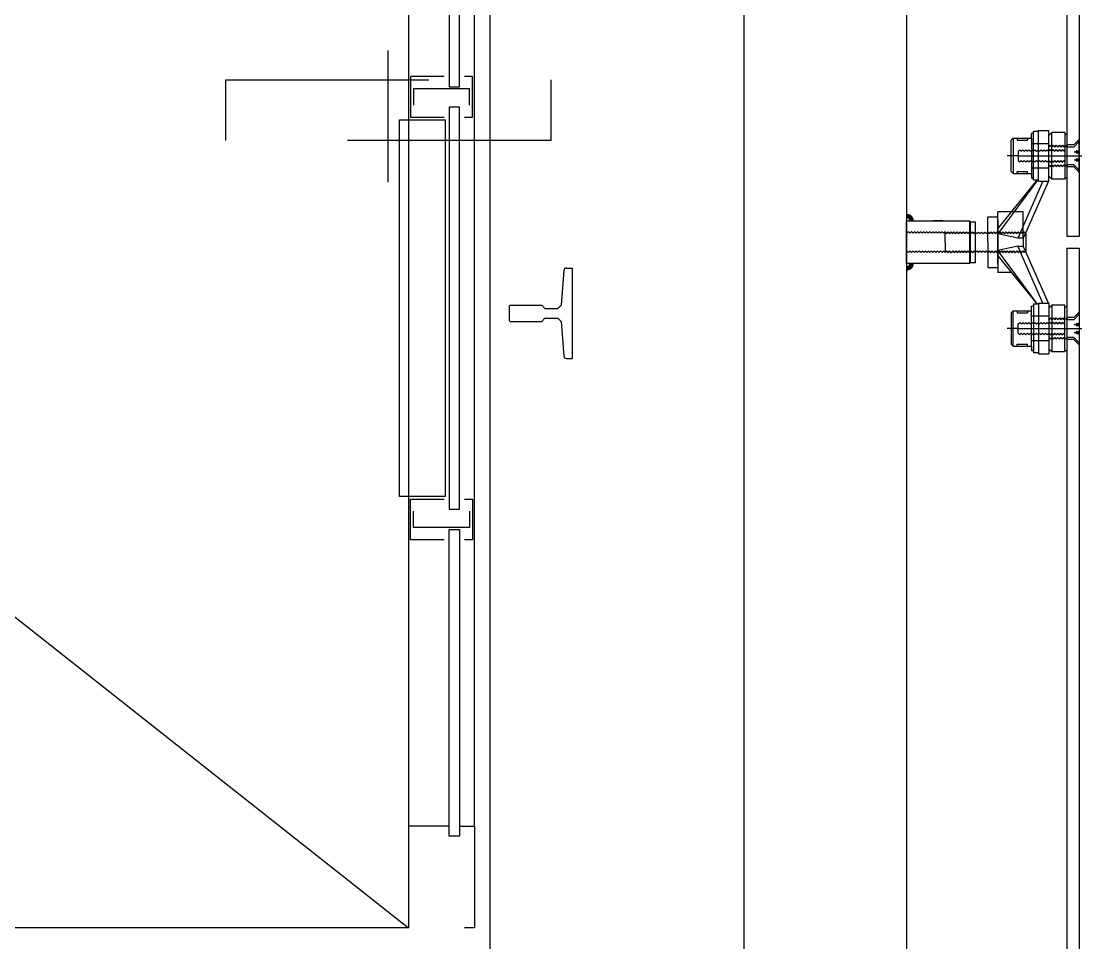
# Model space of a CAD drawing. Header units: millimetres. Extents: x -7718 to 421089, y 87466 to 341395.
# Drawn here: x 310211 to 311255, y 213864 to 214771 of the extents above; entities that cross this region are included whole.
import ezdxf

# ---------------------------------------------------------------- set-up
doc = ezdxf.new("R2010")
doc.units = ezdxf.units.MM
doc.header["$LTSCALE"] = 200
doc.header["$MEASUREMENT"] = 0
for name, pattern in [('CENTER', [65, 60, -2, 1, -2]), ('CENTER1', [8, 6, -1, 0, -1]), ('DASH_2', [34, 30, -1.5, 1, -1.5]), ('HIDDEN', [2, 1, -1])]:
    doc.linetypes.add(name, pattern=pattern)
doc.layers.add('e-plan', color=9, linetype='CONTINUOUS')

msp = doc.modelspace()

# ---------------------------------------------------------------- linework, layer by layer
at = {"layer": 'e-plan'}
for p, q in [((311240.6, 216148.6), (311240.6, 214559.6)), ((311252.6, 216148.6), (311252.6, 214559.6)), ((310922.6, 215838.6), (310922.6, 213508.6)), ((311082.6, 215838.6), (311082.6, 213508.6)), ((310592.6, 215378.6), (310592.6, 213878.6)), ((310632.6, 215168.6), (310632.6, 214706.6)), ((310642.6, 214706.6), (310642.6, 215168.6)), ((310627.6, 214716.6), (310594.6, 214716.6)), ((310594.6, 214716.6), (310594.6, 214676.6)), ((310655.6, 214716.6), (310647.6, 214716.6)), ((310655.6, 214676.6), (310655.6, 214716.6)), ((310652.6, 214704.6), (310597.6, 214704.6)), ((310597.6, 214704.6), (310597.6, 214688.6)), ((310632.6, 214706.6), (310642.6, 214706.6)), ((310652.6, 214688.6), (310652.6, 214704.6)), ((310632.6, 214686.6), (310632.6, 214290.6)), ((310642.6, 214686.6), (310632.6, 214686.6)), ((310642.6, 214290.6), (310642.6, 214686.6)), ((310583.6, 214674.1), (310628.6, 214674.1)), ((310583.6, 214303.1), (310583.6, 214674.1)), ((310594.6, 214676.6), (310627.6, 214676.6)), ((310628.6, 214674.1), (310628.6, 214303.1)), ((310647.6, 214676.6), (310655.6, 214676.6)), ((311082.6, 214532.6), (311082.6, 214574.6)), ((311240.6, 214559.6), (311252.6, 214559.6)), ((311240.6, 214547.6), (311240.6, 213285.1)), ((311240.6, 214547.6), (311252.6, 214547.6)), ((311252.6, 214547.6), (311252.6, 213285.1)), ((310745.4, 214525.7), (310742.8, 214491.6)), ((310747.9, 214528.1), (310753.6, 214528.1)), ((310753.6, 214528.1), (310753.6, 214439.1)), ((310691.6, 214490.6), (310692.6, 214491.6)), ((310691.6, 214490.6), (310691.6, 214476.6)), ((310692.6, 214491.6), (310723.6, 214491.6)), ((310723.6, 214491.6), (310726.8, 214488.3)), ((310742.8, 214491.6), (310739.5, 214488.3)), ((310726.8, 214488.3), (310739.5, 214488.3)), ((310691.6, 214476.6), (310692.6, 214475.6)), ((310692.6, 214475.6), (310723.6, 214475.6)), ((310723.6, 214475.6), (310726.8, 214478.8)), ((310726.8, 214478.8), (310739.5, 214478.8)), ((310742.8, 214475.6), (310739.5, 214478.8)), ((310742.8, 214475.6), (310745.4, 214441.4)), ((310747.9, 214439.1), (310753.6, 214439.1)), ((310628.6, 214303.1), (310583.6, 214303.1)), ((310594.6, 214260.6), (310594.6, 214300.6)), ((310594.6, 214300.6), (310627.6, 214300.6)), ((310647.6, 214300.6), (310655.6, 214300.6)), ((310655.6, 214300.6), (310655.6, 214260.6)), ((310597.6, 214272.6), (310597.6, 214288.6)), ((310632.6, 214290.6), (310642.6, 214290.6)), ((310652.6, 214288.6), (310652.6, 214272.6)), ((310652.6, 214272.6), (310597.6, 214272.6)), ((310632.6, 213968.6), (310632.6, 214270.6)), ((310632.6, 214270.6), (310642.6, 214270.6)), ((310642.6, 214270.6), (310642.6, 213968.6)), ((310627.6, 214260.6), (310594.6, 214260.6)), ((310655.6, 214260.6), (310647.6, 214260.6)), ((310632.6, 213978.6), (310592.6, 213978.6)), ((310642.6, 213968.6), (310632.6, 213968.6)), ((310642.6, 213978.6), (310657.6, 213978.6)), ((310657.6, 213978.6), (310657.6, 213878.6)), ((310592.6, 213878.6), (310142.6, 213878.6)), ((310657.6, 213878.6), (310647.6, 213878.6))]:
    msp.add_line(p, q, dxfattribs=at)
at = {"layer": 'e-plan', "linetype": 'Continuous'}
for p, q in [((310657.6, 213978.6), (310657.6, 215443.6)), ((310672.6, 215433.6), (310672.6, 213823.6)), ((311207.6, 214660.6), (311205.6, 214660.6)), ((311207.6, 214614.6), (311207.6, 214662.6)), ((311212.6, 214662.6), (311207.6, 214662.6)), ((311212.6, 214663.6), (311222.6, 214663.6)), ((311212.6, 214613.6), (311212.6, 214663.6)), ((311222.6, 214647.6), (311222.6, 214663.6)), ((311238.6, 214661.6), (311225.6, 214661.6)), ((311225.6, 214647.3), (311225.6, 214661.6)), ((311238.6, 214661.6), (311238.6, 214648.6)), ((311238.6, 214660.1), (311240.6, 214660.1)), ((311185.6, 214654.1), (311187.6, 214656.1)), ((311185.6, 214623.1), (311185.6, 214654.1)), ((311187.6, 214656.1), (311205.6, 214656.1)), ((311191.6, 214654.1), (311201.6, 214654.1)), ((311222.6, 214634.1), (311222.6, 214647.3)), ((311225.6, 214615.6), (311225.6, 214647.3)), ((311238.6, 214648.3), (311238.6, 214644.4)), ((311247.3, 214649.3), (311240.6, 214649.3)), ((311247.3, 214647.3), (311240.6, 214647.3)), ((311247.3, 214649.3), (311252.6, 214654.6)), ((311252.6, 214621.8), (311252.6, 214655.4)), ((311238.6, 214644.1), (311238.6, 214633.1)), ((311249.6, 214641.9), (311249.6, 214643.3)), ((311222.6, 214629.8), (311222.6, 214633.8)), ((311222.6, 214613.6), (311222.6, 214629.6)), ((311238.6, 214632.8), (311238.6, 214628.8)), ((311238.6, 214628.6), (311238.6, 214617.1)), ((311247.3, 214629.8), (311240.6, 214629.8)), ((311247.3, 214627.8), (311240.6, 214627.8)), ((311247.3, 214627.8), (311252.6, 214622.6)), ((311249.6, 214633.9), (311249.6, 214635.3)), ((311187.6, 214621.1), (311185.6, 214623.1)), ((311187.6, 214621.1), (311205.6, 214621.1)), ((311191.6, 214623.1), (311201.6, 214623.1)), ((311207.6, 214616.6), (311205.6, 214616.6)), ((311238.6, 214617.1), (311240.6, 214617.1)), ((311238.6, 214617.1), (311238.6, 214615.6)), ((311172.6, 214566.9), (311211.4, 214614.6)), ((311211.5, 214614.6), (311172.6, 214561.9)), ((311216.9, 214613.6), (311192.1, 214557.5)), ((311222.3, 214613.6), (311199.8, 214562.6)), ((311212.6, 214614.6), (311207.6, 214614.6)), ((311212.6, 214613.6), (311222.6, 214613.6)), ((311238.6, 214615.6), (311225.6, 214615.6)), ((311082.6, 214574.6), (311144.5, 214574.6)), ((311118.5, 214574.6), (311108.5, 214574.6)), ((311145.5, 214573.6), (311144.5, 214574.6)), ((311144.5, 214574.6), (311144.5, 214532.6)), ((311162.6, 214563.9), (311162.6, 214578.6)), ((311172.6, 214553.6), (311172.6, 214583.6)), ((311197.6, 214583.6), (311172.6, 214583.6)), ((311172.6, 214575.1), (311172.6, 214553.6)), ((311172.6, 214575.1), (311172.6, 214553.6)), ((311197.6, 214557.5), (311197.6, 214583.6)), ((311145.5, 214573.6), (311150.5, 214573.6)), ((311145.5, 214533.6), (311145.5, 214573.6)), ((311150.5, 214563.8), (311150.5, 214573.6)), ((311150.5, 214543.7), (311150.5, 214563.5)), ((311162.6, 214553.6), (311162.6, 214563.6)), ((311162.6, 214553.6), (311162.6, 214543.6)), ((311192.1, 214557.5), (311172.6, 214561.8)), ((311172.6, 214553.6), (311172.6, 214523.6)), ((311172.6, 214532.1), (311172.6, 214553.6)), ((311172.6, 214553.6), (311172.6, 214532.1)), ((311197.6, 214557.5), (311192.1, 214557.5)), ((311199.7, 214562.4), (311197.6, 214557.5)), ((311197.6, 214557.5), (311197.6, 214549.7)), ((311200.3, 214544.9), (311200.3, 214562.3)), ((311150.5, 214533.6), (311150.5, 214543.4)), ((311162.6, 214543.3), (311162.6, 214528.6)), ((311192.1, 214549.7), (311172.6, 214545.3)), ((311211.5, 214492.6), (311172.6, 214545.3)), ((311216.9, 214493.6), (311192.1, 214549.7)), ((311192.1, 214549.7), (311197.6, 214549.7)), ((311199.7, 214544.8), (311197.6, 214549.7)), ((311222.3, 214493.6), (311199.8, 214544.6)), ((311144.5, 214532.6), (311082.6, 214532.6)), ((311144.5, 214532.6), (311145.5, 214533.6)), ((311145.5, 214533.6), (311150.5, 214533.6)), ((311172.6, 214540.3), (311211.4, 214492.6)), ((311186.2, 214523.6), (311172.6, 214523.6)), ((311207.6, 214490.6), (311205.6, 214490.6)), ((311212.6, 214492.6), (311207.6, 214492.6)), ((311207.6, 214492.6), (311207.6, 214444.6)), ((311212.6, 214493.6), (311212.6, 214443.6)), ((311212.6, 214493.6), (311222.6, 214493.6)), ((311222.6, 214493.6), (311222.6, 214477.6)), ((311225.6, 214491.6), (311225.6, 214459.8)), ((311238.6, 214491.6), (311225.6, 214491.6)), ((311238.6, 214490.1), (311238.6, 214491.6)), ((311187.6, 214486.1), (311185.6, 214484.1)), ((311185.6, 214484.1), (311185.6, 214453.1)), ((311187.6, 214486.1), (311205.6, 214486.1)), ((311191.6, 214484.1), (311201.6, 214484.1)), ((311238.6, 214490.1), (311240.6, 214490.1)), ((311238.6, 214478.6), (311238.6, 214490.1)), ((311247.3, 214479.3), (311252.6, 214484.6)), ((311252.6, 214485.4), (311252.6, 214451.8)), ((311222.6, 214477.3), (311222.6, 214473.4)), ((311222.6, 214473.1), (311222.6, 214459.8)), ((311238.6, 214474.4), (311238.6, 214478.3)), ((311238.6, 214463.1), (311238.6, 214474.1)), ((311247.3, 214479.3), (311240.6, 214479.3)), ((311247.3, 214477.3), (311240.6, 214477.3)), ((311249.6, 214473.3), (311249.6, 214471.9)), ((311222.6, 214459.6), (311222.6, 214443.6)), ((311225.6, 214459.8), (311225.6, 214445.6)), ((311238.6, 214458.8), (311238.6, 214462.8)), ((311247.3, 214459.8), (311240.6, 214459.8)), ((311249.6, 214465.3), (311249.6, 214463.9)), ((311185.6, 214453.1), (311187.6, 214451.1)), ((311187.6, 214451.1), (311205.6, 214451.1)), ((311191.6, 214453.1), (311201.6, 214453.1)), ((311238.6, 214445.6), (311238.6, 214458.6)), ((311247.3, 214457.8), (311240.6, 214457.8)), ((311247.3, 214457.8), (311252.6, 214452.6)), ((311207.6, 214446.6), (311205.6, 214446.6)), ((311212.6, 214444.6), (311207.6, 214444.6)), ((311212.6, 214443.6), (311222.6, 214443.6)), ((311238.6, 214445.6), (311225.6, 214445.6)), ((311238.6, 214447.1), (311240.6, 214447.1))]:
    msp.add_line(p, q, dxfattribs=at)
at = {"layer": 'e-plan', "ltscale": 2}
msp.add_line((308692.6, 215378.6), (310592.6, 213878.6), dxfattribs=at)
at = {"layer": 'e-plan', "linetype": 'CENTER'}
msp.add_line((310572.6, 214612.6), (310572.6, 214742.5), dxfattribs=at)
at = {"layer": 'e-plan', "linetype": 'HIDDEN'}
for p, q in [((310412.6, 214653.6), (310412.6, 214713.6)), ((310412.6, 214713.6), (310732.6, 214713.6)), ((310732.6, 214713.6), (310732.6, 214653.6)), ((310732.6, 214653.6), (310412.6, 214653.6))]:
    msp.add_line(p, q, dxfattribs=at)
at = {"layer": 'e-plan', "linetype": 'CENTER1'}
for p, q in [((311205.6, 214656.1), (311205.6, 214660.6)), ((311225.6, 214661.6), (311222.6, 214658.6)), ((311187.6, 214656.1), (311187.6, 214621.1)), ((311191.6, 214656.1), (311191.6, 214654.1)), ((311201.6, 214656.1), (311201.6, 214654.1)), ((311205.6, 214656.1), (311205.6, 214618.4)), ((311222.6, 214647.6), (311224.1, 214649.1)), ((311222.6, 214647.3), (311224.1, 214648.8)), ((311224.1, 214649.1), (311225.6, 214647.6)), ((311224.1, 214648.8), (311225.6, 214647.3)), ((311225.6, 214647.6), (311227.1, 214649.1)), ((311225.6, 214647.3), (311227.1, 214648.8)), ((311227.1, 214649.1), (311228.6, 214647.6)), ((311227.1, 214648.8), (311228.6, 214647.3)), ((311228.6, 214647.6), (311230.1, 214649.1)), ((311228.6, 214647.3), (311230.1, 214648.8)), ((311230.1, 214649.1), (311231.6, 214647.6)), ((311230.1, 214648.8), (311231.6, 214647.3)), ((311231.6, 214647.6), (311233.1, 214649.1)), ((311231.6, 214647.3), (311233.1, 214648.8)), ((311233.1, 214649.1), (311234.6, 214647.6)), ((311233.1, 214648.8), (311234.6, 214647.3)), ((311234.6, 214647.6), (311236.1, 214649.1)), ((311234.6, 214647.3), (311236.1, 214648.8)), ((311236.1, 214649.1), (311237.6, 214647.6)), ((311236.1, 214648.8), (311237.6, 214647.3)), ((311237.6, 214647.3), (311239.1, 214648.8)), ((311237.6, 214647.6), (311238.6, 214648.6)), ((311239.1, 214648.8), (311240.6, 214647.3)), ((311252.6, 214652.6), (311247.3, 214647.3)), ((311192.6, 214638.6), (311181.6, 214638.6)), ((311192.6, 214643.1), (311194.1, 214644.6)), ((311192.6, 214643.1), (311192.6, 214634.1)), ((311192.6, 214638.6), (311255.2, 214638.6)), ((311194.1, 214644.6), (311195.6, 214643.1)), ((311195.6, 214643.1), (311197.1, 214644.6)), ((311197.1, 214644.6), (311198.6, 214643.1)), ((311198.6, 214643.1), (311200.1, 214644.6)), ((311200.1, 214644.6), (311201.6, 214643.1)), ((311201.6, 214643.1), (311203.1, 214644.6)), ((311203.1, 214644.6), (311204.6, 214643.1)), ((311204.6, 214643.1), (311206.1, 214644.6)), ((311206.1, 214644.6), (311207.6, 214643.1)), ((311207.6, 214643.1), (311209.1, 214644.6)), ((311209.1, 214644.6), (311210.6, 214643.1)), ((311210.6, 214643.1), (311212.1, 214644.6)), ((311212.1, 214644.6), (311213.6, 214643.1)), ((311213.6, 214643.1), (311215.1, 214644.6)), ((311215.1, 214644.6), (311216.6, 214643.1)), ((311216.6, 214643.1), (311218.1, 214644.6)), ((311218.1, 214644.6), (311219.6, 214643.1)), ((311219.6, 214643.1), (311221.1, 214644.6)), ((311221.1, 214644.6), (311222.6, 214643.1)), ((311222.6, 214643.4), (311224.1, 214644.9)), ((311222.6, 214643.1), (311224.1, 214644.6)), ((311222.6, 214643.1), (311224.1, 214644.6)), ((311224.1, 214644.9), (311225.6, 214643.4)), ((311224.1, 214644.6), (311225.6, 214643.1)), ((311224.1, 214644.6), (311225.6, 214643.1)), ((311225.6, 214643.4), (311227.1, 214644.9)), ((311225.6, 214643.1), (311227.1, 214644.6)), ((311225.6, 214643.1), (311227.1, 214644.6)), ((311227.1, 214644.9), (311228.6, 214643.4)), ((311227.1, 214644.6), (311228.6, 214643.1)), ((311227.1, 214644.6), (311228.6, 214643.1)), ((311228.6, 214643.4), (311230.1, 214644.9)), ((311228.6, 214643.1), (311230.1, 214644.6)), ((311228.6, 214643.1), (311230.1, 214644.6)), ((311230.1, 214644.9), (311231.6, 214643.4)), ((311230.1, 214644.6), (311231.6, 214643.1)), ((311230.1, 214644.6), (311231.6, 214643.1)), ((311231.6, 214643.4), (311233.1, 214644.9)), ((311231.6, 214643.1), (311233.1, 214644.6)), ((311231.6, 214643.1), (311233.1, 214644.6)), ((311233.1, 214644.9), (311234.6, 214643.4)), ((311233.1, 214644.6), (311234.6, 214643.1)), ((311233.1, 214644.6), (311234.6, 214643.1)), ((311234.6, 214643.4), (311236.1, 214644.9)), ((311234.6, 214643.1), (311236.1, 214644.6)), ((311234.6, 214643.1), (311236.1, 214644.6)), ((311236.1, 214644.9), (311237.6, 214643.4)), ((311236.1, 214644.6), (311237.6, 214643.1)), ((311236.1, 214644.6), (311237.6, 214643.1)), ((311237.6, 214643.4), (311238.6, 214644.4)), ((311237.6, 214643.1), (311238.6, 214644.1)), ((311237.6, 214643.1), (311238.6, 214644.1)), ((311247.6, 214642.6), (311252.6, 214642.6)), ((311249.9, 214643.6), (311252.6, 214643.6)), ((311249.9, 214641.6), (311252.6, 214641.6)), ((311192.6, 214634.1), (311194.1, 214632.6)), ((311194.1, 214632.6), (311195.6, 214634.1)), ((311195.6, 214634.1), (311197.1, 214632.6)), ((311197.1, 214632.6), (311198.6, 214634.1)), ((311198.6, 214634.1), (311200.1, 214632.6)), ((311200.1, 214632.6), (311201.6, 214634.1)), ((311201.6, 214634.1), (311203.1, 214632.6)), ((311203.1, 214632.6), (311204.6, 214634.1)), ((311204.6, 214634.1), (311206.1, 214632.6)), ((311206.1, 214632.6), (311207.6, 214634.1)), ((311207.6, 214634.1), (311209.1, 214632.6)), ((311209.1, 214632.6), (311210.6, 214634.1)), ((311210.6, 214634.1), (311212.1, 214632.6)), ((311212.1, 214632.6), (311213.6, 214634.1)), ((311213.6, 214634.1), (311215.1, 214632.6)), ((311215.1, 214632.6), (311216.6, 214634.1)), ((311216.6, 214634.1), (311218.1, 214632.6)), ((311218.1, 214632.6), (311219.6, 214634.1)), ((311219.6, 214634.1), (311221.1, 214632.6)), ((311221.1, 214632.6), (311222.6, 214634.1)), ((311222.6, 214634.1), (311224.1, 214632.6)), ((311222.6, 214634.1), (311224.1, 214632.6)), ((311222.6, 214634.1), (311224.1, 214632.6)), ((311222.6, 214633.8), (311224.1, 214632.3)), ((311222.6, 214629.8), (311224.1, 214628.3)), ((311222.6, 214629.8), (311224.1, 214628.3)), ((311222.6, 214629.6), (311224.1, 214628.1)), ((311224.1, 214632.6), (311225.6, 214634.1)), ((311224.1, 214632.6), (311225.6, 214634.1)), ((311224.1, 214632.6), (311225.6, 214634.1)), ((311224.1, 214632.3), (311225.6, 214633.8)), ((311224.1, 214628.3), (311225.6, 214629.8)), ((311224.1, 214628.3), (311225.6, 214629.8)), ((311224.1, 214628.1), (311225.6, 214629.6)), ((311225.6, 214634.1), (311227.1, 214632.6)), ((311225.6, 214634.1), (311227.1, 214632.6)), ((311225.6, 214634.1), (311227.1, 214632.6)), ((311225.6, 214633.8), (311227.1, 214632.3)), ((311225.6, 214629.8), (311227.1, 214628.3)), ((311225.6, 214629.8), (311227.1, 214628.3)), ((311225.6, 214629.6), (311227.1, 214628.1)), ((311227.1, 214632.6), (311228.6, 214634.1)), ((311227.1, 214632.6), (311228.6, 214634.1)), ((311227.1, 214632.6), (311228.6, 214634.1)), ((311227.1, 214632.3), (311228.6, 214633.8)), ((311227.1, 214628.3), (311228.6, 214629.8)), ((311227.1, 214628.3), (311228.6, 214629.8)), ((311227.1, 214628.1), (311228.6, 214629.6)), ((311228.6, 214634.1), (311230.1, 214632.6)), ((311228.6, 214634.1), (311230.1, 214632.6)), ((311228.6, 214634.1), (311230.1, 214632.6)), ((311228.6, 214633.8), (311230.1, 214632.3)), ((311228.6, 214629.8), (311230.1, 214628.3)), ((311228.6, 214629.8), (311230.1, 214628.3)), ((311228.6, 214629.6), (311230.1, 214628.1)), ((311230.1, 214632.6), (311231.6, 214634.1)), ((311230.1, 214632.6), (311231.6, 214634.1)), ((311230.1, 214632.6), (311231.6, 214634.1)), ((311230.1, 214632.3), (311231.6, 214633.8)), ((311230.1, 214628.3), (311231.6, 214629.8)), ((311230.1, 214628.3), (311231.6, 214629.8)), ((311230.1, 214628.1), (311231.6, 214629.6)), ((311231.6, 214634.1), (311233.1, 214632.6)), ((311231.6, 214634.1), (311233.1, 214632.6)), ((311231.6, 214634.1), (311233.1, 214632.6)), ((311231.6, 214633.8), (311233.1, 214632.3)), ((311231.6, 214629.8), (311233.1, 214628.3)), ((311231.6, 214629.8), (311233.1, 214628.3)), ((311231.6, 214629.6), (311233.1, 214628.1)), ((311233.1, 214632.6), (311234.6, 214634.1)), ((311233.1, 214632.6), (311234.6, 214634.1)), ((311233.1, 214632.6), (311234.6, 214634.1)), ((311233.1, 214632.3), (311234.6, 214633.8)), ((311233.1, 214628.3), (311234.6, 214629.8)), ((311233.1, 214628.3), (311234.6, 214629.8)), ((311233.1, 214628.1), (311234.6, 214629.6)), ((311234.6, 214634.1), (311236.1, 214632.6)), ((311234.6, 214634.1), (311236.1, 214632.6)), ((311234.6, 214634.1), (311236.1, 214632.6)), ((311234.6, 214633.8), (311236.1, 214632.3)), ((311234.6, 214629.8), (311236.1, 214628.3)), ((311234.6, 214629.8), (311236.1, 214628.3)), ((311234.6, 214629.6), (311236.1, 214628.1)), ((311236.1, 214632.6), (311237.6, 214634.1)), ((311236.1, 214632.6), (311237.6, 214634.1)), ((311236.1, 214632.6), (311237.6, 214634.1)), ((311236.1, 214632.3), (311237.6, 214633.8)), ((311236.1, 214628.3), (311237.6, 214629.8)), ((311236.1, 214628.3), (311237.6, 214629.8)), ((311236.1, 214628.1), (311237.6, 214629.6)), ((311237.6, 214634.1), (311238.6, 214633.1)), ((311237.6, 214634.1), (311238.6, 214633.1)), ((311237.6, 214634.1), (311238.6, 214633.1)), ((311237.6, 214633.8), (311238.6, 214632.8)), ((311237.6, 214629.8), (311239.1, 214628.3)), ((311237.6, 214629.8), (311239.1, 214628.3)), ((311237.6, 214629.6), (311238.6, 214628.6)), ((311239.1, 214628.3), (311240.6, 214629.8)), ((311252.6, 214624.6), (311247.3, 214629.8)), ((311247.6, 214634.6), (311252.6, 214634.6)), ((311249.9, 214635.6), (311252.6, 214635.6)), ((311249.9, 214633.6), (311252.6, 214633.6)), ((311191.6, 214621.1), (311191.6, 214623.1)), ((311201.6, 214621.1), (311201.6, 214623.1)), ((311205.6, 214618.4), (311205.6, 214616.6)), ((311225.6, 214615.6), (311222.6, 214618.6)), ((311084.6, 214563.9), (311083.1, 214562.4)), ((311086.1, 214562.4), (311084.6, 214563.9)), ((311087.6, 214563.9), (311086.1, 214562.4)), ((311089.1, 214562.4), (311087.6, 214563.9)), ((311090.6, 214563.9), (311089.1, 214562.4)), ((311092.1, 214562.4), (311090.6, 214563.9)), ((311093.6, 214563.9), (311092.1, 214562.4)), ((311095.1, 214562.4), (311093.6, 214563.9)), ((311095.1, 214562.4), (311093.6, 214563.9)), ((311096.6, 214563.9), (311095.1, 214562.4)), ((311098.1, 214562.4), (311096.6, 214563.9)), ((311099.6, 214563.9), (311098.1, 214562.4)), ((311101.1, 214562.4), (311099.6, 214563.9)), ((311102.6, 214563.9), (311101.1, 214562.4)), ((311104.1, 214562.4), (311102.6, 214563.9)), ((311105.6, 214563.9), (311104.1, 214562.4)), ((311107.1, 214562.4), (311105.6, 214563.9)), ((311108.6, 214563.9), (311107.1, 214562.4)), ((311110.1, 214562.4), (311108.6, 214563.9)), ((311111.6, 214563.9), (311110.1, 214562.4)), ((311113.1, 214562.4), (311111.6, 214563.9)), ((311114.6, 214563.9), (311113.1, 214562.4)), ((311116.1, 214562.4), (311114.6, 214563.9)), ((311117.6, 214563.9), (311116.1, 214562.4)), ((311119.1, 214562.4), (311117.6, 214563.9)), ((311120.6, 214563.9), (311119.1, 214562.4)), ((311120.6, 214563.9), (311122.1, 214562.4)), ((311120.6, 214563.6), (311122.1, 214562.1)), ((311120.6, 214553.6), (311120.6, 214563.6)), ((311122.1, 214562.4), (311123.6, 214563.9)), ((311122.1, 214562.1), (311123.6, 214563.6)), ((311123.6, 214563.9), (311125.1, 214562.4)), ((311123.6, 214563.6), (311125.1, 214562.1)), ((311125.1, 214562.4), (311126.6, 214563.9)), ((311125.1, 214562.1), (311126.6, 214563.6)), ((311126.6, 214563.9), (311128.1, 214562.4)), ((311126.6, 214563.6), (311128.1, 214562.1)), ((311128.1, 214562.4), (311129.6, 214563.9)), ((311128.1, 214562.1), (311129.6, 214563.6)), ((311129.6, 214563.9), (311131.1, 214562.4)), ((311129.6, 214563.6), (311131.1, 214562.1)), ((311131.1, 214562.4), (311132.6, 214563.9)), ((311131.1, 214562.1), (311132.6, 214563.6)), ((311132.6, 214563.9), (311134.1, 214562.4)), ((311132.6, 214563.6), (311134.1, 214562.1)), ((311134.1, 214562.4), (311135.6, 214563.9)), ((311134.1, 214562.1), (311135.6, 214563.6)), ((311135.6, 214563.9), (311137.1, 214562.4)), ((311135.6, 214563.6), (311137.1, 214562.1)), ((311137.1, 214562.4), (311138.6, 214563.9)), ((311137.1, 214562.1), (311138.6, 214563.6)), ((311138.6, 214563.9), (311140.1, 214562.4)), ((311138.6, 214563.6), (311140.1, 214562.1)), ((311140.1, 214562.4), (311141.6, 214563.9)), ((311140.1, 214562.1), (311141.6, 214563.6)), ((311141.6, 214563.9), (311143.1, 214562.4)), ((311141.6, 214563.6), (311143.1, 214562.1)), ((311143.1, 214562.4), (311144.6, 214563.9)), ((311143.1, 214562.1), (311144.6, 214563.6)), ((311144.6, 214563.9), (311146.1, 214562.4)), ((311144.6, 214563.6), (311146.1, 214562.1)), ((311146.1, 214562.4), (311147.6, 214563.9)), ((311146.1, 214562.1), (311147.6, 214563.6)), ((311147.6, 214563.9), (311149.1, 214562.4)), ((311147.6, 214563.6), (311149.1, 214562.1)), ((311149.1, 214562.4), (311150.5, 214563.8)), ((311149.1, 214562.1), (311150.6, 214563.6)), ((311149.1, 214562.1), (311150.6, 214563.6)), ((311150.6, 214563.6), (311152.1, 214562.1)), ((311150.6, 214563.6), (311152.1, 214562.1)), ((311152.1, 214562.1), (311153.6, 214563.6)), ((311152.1, 214562.1), (311153.6, 214563.6)), ((311153.6, 214563.6), (311155.1, 214562.1)), ((311153.6, 214563.6), (311155.1, 214562.1)), ((311155.1, 214562.1), (311156.6, 214563.6)), ((311155.1, 214562.1), (311156.6, 214563.6)), ((311156.6, 214563.6), (311158.1, 214562.1)), ((311156.6, 214563.6), (311158.1, 214562.1)), ((311158.1, 214562.1), (311159.6, 214563.6)), ((311158.1, 214562.1), (311159.6, 214563.6)), ((311159.6, 214563.6), (311161.1, 214562.1)), ((311159.6, 214563.6), (311161.1, 214562.1)), ((311159.6, 214563.6), (311161.1, 214562.1)), ((311161.1, 214562.1), (311162.6, 214563.6)), ((311161.1, 214562.1), (311162.6, 214563.6)), ((311161.1, 214562.1), (311162.6, 214563.6)), ((311162.6, 214563.9), (311164.1, 214562.4)), ((311162.6, 214563.6), (311164.1, 214562.1)), ((311162.6, 214563.6), (311164.1, 214562.1)), ((311162.6, 214563.6), (311164.1, 214562.1)), ((311164.1, 214562.4), (311165.6, 214563.9)), ((311164.1, 214562.1), (311165.6, 214563.6)), ((311165.6, 214563.9), (311167.1, 214562.4)), ((311165.6, 214563.6), (311167.1, 214562.1)), ((311167.1, 214562.4), (311168.6, 214563.9)), ((311167.1, 214562.1), (311168.6, 214563.6)), ((311168.6, 214563.9), (311170.1, 214562.4)), ((311168.6, 214563.6), (311170.1, 214562.1)), ((311170.1, 214562.4), (311171.6, 214563.9)), ((311170.1, 214562.1), (311171.6, 214563.6)), ((311171.6, 214563.9), (311173.1, 214562.4)), ((311171.6, 214563.6), (311173.1, 214562.1)), ((311173.1, 214562.4), (311174.6, 214563.9)), ((311173.1, 214562.1), (311174.6, 214563.6)), ((311174.6, 214563.9), (311176.1, 214562.4)), ((311174.6, 214563.6), (311176.1, 214562.1)), ((311176.1, 214562.4), (311177.6, 214563.9)), ((311176.1, 214562.1), (311177.6, 214563.6)), ((311177.6, 214563.9), (311179.1, 214562.4)), ((311177.6, 214563.6), (311179.1, 214562.1)), ((311179.1, 214562.4), (311180.6, 214563.9)), ((311179.1, 214562.1), (311180.6, 214563.6)), ((311180.6, 214563.9), (311182.1, 214562.4)), ((311180.6, 214563.6), (311182.1, 214562.1)), ((311182.1, 214562.4), (311183.6, 214563.9)), ((311182.1, 214562.1), (311183.6, 214563.6)), ((311183.6, 214563.9), (311185.1, 214562.4)), ((311183.6, 214563.6), (311185.1, 214562.1)), ((311185.1, 214562.4), (311186.6, 214563.9)), ((311185.1, 214562.1), (311186.6, 214563.6)), ((311186.6, 214563.9), (311188.1, 214562.4)), ((311186.6, 214563.6), (311188.1, 214562.1)), ((311188.1, 214562.4), (311189.6, 214563.9)), ((311188.1, 214562.1), (311189.6, 214563.6)), ((311188.1, 214562.1), (311189.6, 214563.6)), ((311189.6, 214563.9), (311191.1, 214562.4)), ((311189.6, 214563.6), (311191.1, 214562.1)), ((311189.6, 214563.6), (311191.1, 214562.1)), ((311191.1, 214562.4), (311192.6, 214563.9)), ((311191.1, 214562.1), (311192.6, 214563.6)), ((311191.1, 214562.1), (311192.6, 214563.6)), ((311192.6, 214563.9), (311194.1, 214562.4)), ((311192.6, 214563.6), (311194.1, 214562.1)), ((311192.6, 214563.6), (311194.1, 214562.1)), ((311194.1, 214562.4), (311195.6, 214563.9)), ((311194.1, 214562.1), (311195.6, 214563.6)), ((311194.1, 214562.1), (311195.6, 214563.6)), ((311195.6, 214563.9), (311197.1, 214562.4)), ((311195.6, 214563.6), (311197.1, 214562.1)), ((311195.6, 214563.6), (311197.1, 214562.1)), ((311197.1, 214562.4), (311198.6, 214563.9)), ((311197.1, 214562.1), (311198.6, 214563.6)), ((311197.1, 214562.1), (311198.6, 214563.6)), ((311198.6, 214563.9), (311199.8, 214562.6)), ((311198.6, 214563.6), (311200.1, 214562.1)), ((311198.6, 214563.6), (311200.1, 214562.1)), ((311083.1, 214562.4), (311082.6, 214562.9)), ((311120.6, 214553.6), (311120.6, 214543.6)), ((311164.1, 214562.1), (311165.1, 214563.1)), ((311164.1, 214562.1), (311165.1, 214563.1)), ((311176.1, 214562.4), (311177.1, 214563.4)), ((311200.1, 214562.1), (311200.3, 214562.3)), ((311200.1, 214562.1), (311200.3, 214562.3)), ((311083.1, 214544.8), (311082.6, 214544.3)), ((311084.6, 214543.3), (311083.1, 214544.8)), ((311086.1, 214544.8), (311084.6, 214543.3)), ((311087.6, 214543.3), (311086.1, 214544.8)), ((311089.1, 214544.8), (311087.6, 214543.3)), ((311090.6, 214543.3), (311089.1, 214544.8)), ((311092.1, 214544.8), (311090.6, 214543.3)), ((311093.6, 214543.3), (311092.1, 214544.8)), ((311095.1, 214544.8), (311093.6, 214543.3)), ((311095.1, 214544.8), (311093.6, 214543.3)), ((311096.6, 214543.3), (311095.1, 214544.8)), ((311098.1, 214544.8), (311096.6, 214543.3)), ((311099.6, 214543.3), (311098.1, 214544.8)), ((311101.1, 214544.8), (311099.6, 214543.3)), ((311102.6, 214543.3), (311101.1, 214544.8)), ((311104.1, 214544.8), (311102.6, 214543.3)), ((311105.6, 214543.3), (311104.1, 214544.8)), ((311107.1, 214544.8), (311105.6, 214543.3)), ((311108.6, 214543.3), (311107.1, 214544.8)), ((311110.1, 214544.8), (311108.6, 214543.3)), ((311111.6, 214543.3), (311110.1, 214544.8)), ((311113.1, 214544.8), (311111.6, 214543.3)), ((311114.6, 214543.3), (311113.1, 214544.8)), ((311116.1, 214544.8), (311114.6, 214543.3)), ((311117.6, 214543.3), (311116.1, 214544.8)), ((311119.1, 214544.8), (311117.6, 214543.3)), ((311120.6, 214543.3), (311119.1, 214544.8)), ((311120.6, 214543.6), (311122.1, 214545.1)), ((311120.6, 214543.6), (311122.1, 214545.1)), ((311120.6, 214543.3), (311122.1, 214544.8)), ((311122.1, 214545.1), (311123.6, 214543.6)), ((311122.1, 214545.1), (311123.6, 214543.6)), ((311122.1, 214544.8), (311123.6, 214543.3)), ((311123.6, 214543.6), (311125.1, 214545.1)), ((311123.6, 214543.6), (311125.1, 214545.1)), ((311123.6, 214543.3), (311125.1, 214544.8)), ((311125.1, 214545.1), (311126.6, 214543.6)), ((311125.1, 214545.1), (311126.6, 214543.6)), ((311125.1, 214544.8), (311126.6, 214543.3)), ((311126.6, 214543.6), (311128.1, 214545.1)), ((311126.6, 214543.6), (311128.1, 214545.1)), ((311126.6, 214543.3), (311128.1, 214544.8)), ((311128.1, 214545.1), (311129.6, 214543.6)), ((311128.1, 214545.1), (311129.6, 214543.6)), ((311128.1, 214544.8), (311129.6, 214543.3)), ((311129.6, 214543.6), (311131.1, 214545.1)), ((311129.6, 214543.6), (311131.1, 214545.1)), ((311129.6, 214543.3), (311131.1, 214544.8)), ((311131.1, 214545.1), (311132.6, 214543.6)), ((311131.1, 214545.1), (311132.6, 214543.6)), ((311131.1, 214544.8), (311132.6, 214543.3)), ((311132.6, 214543.6), (311134.1, 214545.1)), ((311132.6, 214543.6), (311134.1, 214545.1)), ((311132.6, 214543.3), (311134.1, 214544.8)), ((311134.1, 214545.1), (311135.6, 214543.6)), ((311134.1, 214545.1), (311135.6, 214543.6)), ((311134.1, 214544.8), (311135.6, 214543.3)), ((311135.6, 214543.6), (311137.1, 214545.1)), ((311135.6, 214543.6), (311137.1, 214545.1)), ((311135.6, 214543.3), (311137.1, 214544.8)), ((311137.1, 214545.1), (311138.6, 214543.6)), ((311137.1, 214545.1), (311138.6, 214543.6)), ((311137.1, 214544.8), (311138.6, 214543.3)), ((311138.6, 214543.6), (311140.1, 214545.1)), ((311138.6, 214543.6), (311140.1, 214545.1)), ((311138.6, 214543.3), (311140.1, 214544.8)), ((311140.1, 214545.1), (311141.6, 214543.6)), ((311140.1, 214545.1), (311141.6, 214543.6)), ((311140.1, 214544.8), (311141.6, 214543.3)), ((311141.6, 214543.6), (311143.1, 214545.1)), ((311141.6, 214543.6), (311143.1, 214545.1)), ((311141.6, 214543.3), (311143.1, 214544.8)), ((311143.1, 214545.1), (311144.6, 214543.6)), ((311143.1, 214545.1), (311144.6, 214543.6)), ((311143.1, 214544.8), (311144.6, 214543.3)), ((311144.6, 214543.6), (311146.1, 214545.1)), ((311144.6, 214543.6), (311146.1, 214545.1)), ((311144.6, 214543.3), (311146.1, 214544.8)), ((311146.1, 214545.1), (311147.6, 214543.6)), ((311146.1, 214545.1), (311147.6, 214543.6)), ((311146.1, 214544.8), (311147.6, 214543.3)), ((311147.6, 214543.6), (311149.1, 214545.1)), ((311147.6, 214543.6), (311149.1, 214545.1)), ((311147.6, 214543.3), (311149.1, 214544.8)), ((311149.1, 214545.1), (311150.6, 214543.6)), ((311149.1, 214545.1), (311150.6, 214543.6)), ((311149.1, 214545.1), (311150.6, 214543.6)), ((311149.1, 214545.1), (311150.6, 214543.6)), ((311149.1, 214544.8), (311150.5, 214543.4)), ((311150.6, 214543.6), (311152.1, 214545.1)), ((311150.6, 214543.6), (311152.1, 214545.1)), ((311150.6, 214543.6), (311152.1, 214545.1)), ((311150.6, 214543.6), (311152.1, 214545.1)), ((311152.1, 214545.1), (311153.6, 214543.6)), ((311152.1, 214545.1), (311153.6, 214543.6)), ((311152.1, 214545.1), (311153.6, 214543.6)), ((311152.1, 214545.1), (311153.6, 214543.6)), ((311153.6, 214543.6), (311155.1, 214545.1)), ((311153.6, 214543.6), (311155.1, 214545.1)), ((311153.6, 214543.6), (311155.1, 214545.1)), ((311153.6, 214543.6), (311155.1, 214545.1)), ((311155.1, 214545.1), (311156.6, 214543.6)), ((311155.1, 214545.1), (311156.6, 214543.6)), ((311155.1, 214545.1), (311156.6, 214543.6)), ((311155.1, 214545.1), (311156.6, 214543.6)), ((311156.6, 214543.6), (311158.1, 214545.1)), ((311156.6, 214543.6), (311158.1, 214545.1)), ((311156.6, 214543.6), (311158.1, 214545.1)), ((311156.6, 214543.6), (311158.1, 214545.1)), ((311158.1, 214545.1), (311159.6, 214543.6)), ((311158.1, 214545.1), (311159.6, 214543.6)), ((311158.1, 214545.1), (311159.6, 214543.6)), ((311158.1, 214545.1), (311159.6, 214543.6)), ((311159.6, 214543.6), (311161.1, 214545.1)), ((311159.6, 214543.6), (311161.1, 214545.1)), ((311159.6, 214543.6), (311161.1, 214545.1)), ((311159.6, 214543.6), (311161.1, 214545.1)), ((311159.6, 214543.6), (311161.1, 214545.1)), ((311159.6, 214543.6), (311161.1, 214545.1)), ((311161.1, 214545.1), (311162.6, 214543.6)), ((311161.1, 214545.1), (311162.6, 214543.6)), ((311161.1, 214545.1), (311162.6, 214543.6)), ((311161.1, 214545.1), (311162.6, 214543.6)), ((311161.1, 214545.1), (311162.6, 214543.6)), ((311161.1, 214545.1), (311162.6, 214543.6)), ((311162.6, 214543.6), (311164.1, 214545.1)), ((311162.6, 214543.6), (311164.1, 214545.1)), ((311162.6, 214543.6), (311164.1, 214545.1)), ((311162.6, 214543.6), (311164.1, 214545.1)), ((311162.6, 214543.6), (311164.1, 214545.1)), ((311162.6, 214543.6), (311164.1, 214545.1)), ((311162.6, 214543.6), (311164.1, 214545.1)), ((311162.6, 214543.6), (311164.1, 214545.1)), ((311162.6, 214543.6), (311164.1, 214545.1)), ((311162.6, 214543.3), (311164.1, 214544.8)), ((311162.6, 214543.3), (311164.1, 214544.8)), ((311162.6, 214543.3), (311164.1, 214544.8)), ((311164.1, 214545.1), (311165.6, 214543.6)), ((311164.1, 214545.1), (311165.1, 214544.1)), ((311164.1, 214545.1), (311165.1, 214544.1)), ((311164.1, 214545.1), (311165.1, 214544.1)), ((311164.1, 214545.1), (311165.1, 214544.1)), ((311164.1, 214544.8), (311165.6, 214543.3)), ((311165.6, 214543.6), (311167.1, 214545.1)), ((311165.6, 214543.3), (311167.1, 214544.8)), ((311167.1, 214545.1), (311168.6, 214543.6)), ((311167.1, 214544.8), (311168.6, 214543.3)), ((311168.6, 214543.6), (311170.1, 214545.1)), ((311168.6, 214543.3), (311170.1, 214544.8)), ((311170.1, 214545.1), (311171.6, 214543.6)), ((311170.1, 214544.8), (311171.6, 214543.3)), ((311171.6, 214543.6), (311173.1, 214545.1)), ((311171.6, 214543.3), (311173.1, 214544.8)), ((311173.1, 214545.1), (311174.6, 214543.6)), ((311173.1, 214544.8), (311174.6, 214543.3)), ((311174.6, 214543.6), (311176.1, 214545.1)), ((311174.6, 214543.3), (311176.1, 214544.8)), ((311176.1, 214545.1), (311177.6, 214543.6)), ((311176.1, 214544.8), (311177.6, 214543.3)), ((311176.1, 214544.8), (311177.1, 214543.8)), ((311177.6, 214543.6), (311179.1, 214545.1)), ((311177.6, 214543.3), (311179.1, 214544.8)), ((311179.1, 214545.1), (311180.6, 214543.6)), ((311179.1, 214544.8), (311180.6, 214543.3)), ((311180.6, 214543.6), (311182.1, 214545.1)), ((311180.6, 214543.3), (311182.1, 214544.8)), ((311182.1, 214545.1), (311183.6, 214543.6)), ((311182.1, 214544.8), (311183.6, 214543.3)), ((311183.6, 214543.6), (311185.1, 214545.1)), ((311183.6, 214543.3), (311185.1, 214544.8)), ((311185.1, 214545.1), (311186.6, 214543.6)), ((311185.1, 214544.8), (311186.6, 214543.3)), ((311186.6, 214543.6), (311188.1, 214545.1)), ((311186.6, 214543.3), (311188.1, 214544.8)), ((311188.1, 214545.1), (311189.6, 214543.6)), ((311188.1, 214545.1), (311189.6, 214543.6)), ((311188.1, 214544.8), (311189.6, 214543.3)), ((311189.6, 214543.6), (311191.1, 214545.1)), ((311189.6, 214543.6), (311191.1, 214545.1)), ((311189.6, 214543.3), (311191.1, 214544.8)), ((311191.1, 214545.1), (311192.6, 214543.6)), ((311191.1, 214545.1), (311192.6, 214543.6)), ((311191.1, 214544.8), (311192.6, 214543.3)), ((311192.6, 214543.6), (311194.1, 214545.1)), ((311192.6, 214543.6), (311194.1, 214545.1)), ((311192.6, 214543.3), (311194.1, 214544.8)), ((311194.1, 214545.1), (311195.6, 214543.6)), ((311194.1, 214545.1), (311195.6, 214543.6)), ((311194.1, 214544.8), (311195.6, 214543.3)), ((311195.6, 214543.6), (311197.1, 214545.1)), ((311195.6, 214543.6), (311197.1, 214545.1)), ((311195.6, 214543.3), (311197.1, 214544.8)), ((311197.1, 214545.1), (311198.6, 214543.6)), ((311197.1, 214545.1), (311198.6, 214543.6)), ((311197.1, 214544.8), (311198.6, 214543.3)), ((311198.6, 214543.6), (311200.1, 214545.1)), ((311198.6, 214543.6), (311200.1, 214545.1)), ((311198.6, 214543.3), (311199.8, 214544.6)), ((311200.1, 214545.1), (311200.3, 214544.9)), ((311200.1, 214545.1), (311200.3, 214544.9)), ((311205.6, 214488.7), (311205.6, 214490.6)), ((311225.6, 214491.6), (311222.6, 214488.6)), ((311187.6, 214451.1), (311187.6, 214486.1)), ((311191.6, 214486.1), (311191.6, 214484.1)), ((311201.6, 214486.1), (311201.6, 214484.1)), ((311205.6, 214451.1), (311205.6, 214488.7)), ((311252.6, 214482.6), (311247.3, 214477.3)), ((311192.6, 214473.1), (311194.1, 214474.6)), ((311192.6, 214464.1), (311192.6, 214473.1)), ((311194.1, 214474.6), (311195.6, 214473.1)), ((311195.6, 214473.1), (311197.1, 214474.6)), ((311197.1, 214474.6), (311198.6, 214473.1)), ((311198.6, 214473.1), (311200.1, 214474.6)), ((311200.1, 214474.6), (311201.6, 214473.1)), ((311201.6, 214473.1), (311203.1, 214474.6)), ((311203.1, 214474.6), (311204.6, 214473.1)), ((311204.6, 214473.1), (311206.1, 214474.6)), ((311206.1, 214474.6), (311207.6, 214473.1)), ((311207.6, 214473.1), (311209.1, 214474.6)), ((311209.1, 214474.6), (311210.6, 214473.1)), ((311210.6, 214473.1), (311212.1, 214474.6)), ((311212.1, 214474.6), (311213.6, 214473.1)), ((311213.6, 214473.1), (311215.1, 214474.6)), ((311215.1, 214474.6), (311216.6, 214473.1)), ((311216.6, 214473.1), (311218.1, 214474.6)), ((311218.1, 214474.6), (311219.6, 214473.1)), ((311219.6, 214473.1), (311221.1, 214474.6)), ((311221.1, 214474.6), (311222.6, 214473.1)), ((311222.6, 214477.6), (311224.1, 214479.1)), ((311222.6, 214477.3), (311224.1, 214478.8)), ((311222.6, 214477.3), (311224.1, 214478.8)), ((311222.6, 214473.4), (311224.1, 214474.9)), ((311222.6, 214473.1), (311224.1, 214474.6)), ((311222.6, 214473.1), (311224.1, 214474.6)), ((311222.6, 214473.1), (311224.1, 214474.6)), ((311224.1, 214479.1), (311225.6, 214477.6)), ((311224.1, 214478.8), (311225.6, 214477.3)), ((311224.1, 214478.8), (311225.6, 214477.3)), ((311224.1, 214474.9), (311225.6, 214473.4)), ((311224.1, 214474.6), (311225.6, 214473.1)), ((311224.1, 214474.6), (311225.6, 214473.1)), ((311224.1, 214474.6), (311225.6, 214473.1)), ((311225.6, 214477.6), (311227.1, 214479.1)), ((311225.6, 214477.3), (311227.1, 214478.8)), ((311225.6, 214477.3), (311227.1, 214478.8)), ((311225.6, 214473.4), (311227.1, 214474.9)), ((311225.6, 214473.1), (311227.1, 214474.6)), ((311225.6, 214473.1), (311227.1, 214474.6)), ((311225.6, 214473.1), (311227.1, 214474.6)), ((311227.1, 214479.1), (311228.6, 214477.6)), ((311227.1, 214478.8), (311228.6, 214477.3)), ((311227.1, 214478.8), (311228.6, 214477.3)), ((311227.1, 214474.9), (311228.6, 214473.4)), ((311227.1, 214474.6), (311228.6, 214473.1)), ((311227.1, 214474.6), (311228.6, 214473.1)), ((311227.1, 214474.6), (311228.6, 214473.1)), ((311228.6, 214477.6), (311230.1, 214479.1)), ((311228.6, 214477.3), (311230.1, 214478.8)), ((311228.6, 214477.3), (311230.1, 214478.8)), ((311228.6, 214473.4), (311230.1, 214474.9)), ((311228.6, 214473.1), (311230.1, 214474.6)), ((311228.6, 214473.1), (311230.1, 214474.6)), ((311228.6, 214473.1), (311230.1, 214474.6)), ((311230.1, 214479.1), (311231.6, 214477.6)), ((311230.1, 214478.8), (311231.6, 214477.3)), ((311230.1, 214478.8), (311231.6, 214477.3)), ((311230.1, 214474.9), (311231.6, 214473.4)), ((311230.1, 214474.6), (311231.6, 214473.1)), ((311230.1, 214474.6), (311231.6, 214473.1)), ((311230.1, 214474.6), (311231.6, 214473.1)), ((311231.6, 214477.6), (311233.1, 214479.1)), ((311231.6, 214477.3), (311233.1, 214478.8)), ((311231.6, 214477.3), (311233.1, 214478.8)), ((311231.6, 214473.4), (311233.1, 214474.9)), ((311231.6, 214473.1), (311233.1, 214474.6)), ((311231.6, 214473.1), (311233.1, 214474.6)), ((311231.6, 214473.1), (311233.1, 214474.6)), ((311233.1, 214479.1), (311234.6, 214477.6)), ((311233.1, 214478.8), (311234.6, 214477.3)), ((311233.1, 214478.8), (311234.6, 214477.3)), ((311233.1, 214474.9), (311234.6, 214473.4)), ((311233.1, 214474.6), (311234.6, 214473.1)), ((311233.1, 214474.6), (311234.6, 214473.1)), ((311233.1, 214474.6), (311234.6, 214473.1)), ((311234.6, 214477.6), (311236.1, 214479.1)), ((311234.6, 214477.3), (311236.1, 214478.8)), ((311234.6, 214477.3), (311236.1, 214478.8)), ((311234.6, 214473.4), (311236.1, 214474.9)), ((311234.6, 214473.1), (311236.1, 214474.6)), ((311234.6, 214473.1), (311236.1, 214474.6)), ((311234.6, 214473.1), (311236.1, 214474.6)), ((311236.1, 214479.1), (311237.6, 214477.6)), ((311236.1, 214478.8), (311237.6, 214477.3)), ((311236.1, 214478.8), (311237.6, 214477.3)), ((311236.1, 214474.9), (311237.6, 214473.4)), ((311236.1, 214474.6), (311237.6, 214473.1)), ((311236.1, 214474.6), (311237.6, 214473.1)), ((311236.1, 214474.6), (311237.6, 214473.1)), ((311237.6, 214477.3), (311239.1, 214478.8)), ((311237.6, 214477.3), (311239.1, 214478.8)), ((311237.6, 214477.6), (311238.6, 214478.6)), ((311237.6, 214473.4), (311238.6, 214474.4)), ((311237.6, 214473.1), (311238.6, 214474.1)), ((311237.6, 214473.1), (311238.6, 214474.1)), ((311237.6, 214473.1), (311238.6, 214474.1)), ((311239.1, 214478.8), (311240.6, 214477.3)), ((311247.6, 214472.6), (311252.6, 214472.6)), ((311249.9, 214473.6), (311252.6, 214473.6)), ((311249.9, 214471.6), (311252.6, 214471.6)), ((311192.6, 214468.6), (311181.6, 214468.6)), ((311192.6, 214468.6), (311255.2, 214468.6)), ((311192.6, 214464.1), (311194.1, 214462.6)), ((311194.1, 214462.6), (311195.6, 214464.1)), ((311195.6, 214464.1), (311197.1, 214462.6)), ((311197.1, 214462.6), (311198.6, 214464.1)), ((311198.6, 214464.1), (311200.1, 214462.6)), ((311200.1, 214462.6), (311201.6, 214464.1)), ((311201.6, 214464.1), (311203.1, 214462.6)), ((311203.1, 214462.6), (311204.6, 214464.1)), ((311204.6, 214464.1), (311206.1, 214462.6)), ((311206.1, 214462.6), (311207.6, 214464.1)), ((311207.6, 214464.1), (311209.1, 214462.6)), ((311209.1, 214462.6), (311210.6, 214464.1)), ((311210.6, 214464.1), (311212.1, 214462.6)), ((311212.1, 214462.6), (311213.6, 214464.1)), ((311213.6, 214464.1), (311215.1, 214462.6)), ((311215.1, 214462.6), (311216.6, 214464.1)), ((311216.6, 214464.1), (311218.1, 214462.6)), ((311218.1, 214462.6), (311219.6, 214464.1)), ((311219.6, 214464.1), (311221.1, 214462.6)), ((311221.1, 214462.6), (311222.6, 214464.1)), ((311222.6, 214464.1), (311224.1, 214462.6)), ((311222.6, 214464.1), (311224.1, 214462.6)), ((311222.6, 214463.8), (311224.1, 214462.3)), ((311222.6, 214459.8), (311224.1, 214458.3)), ((311222.6, 214459.6), (311224.1, 214458.1)), ((311224.1, 214462.6), (311225.6, 214464.1)), ((311224.1, 214462.6), (311225.6, 214464.1)), ((311224.1, 214462.3), (311225.6, 214463.8)), ((311224.1, 214458.3), (311225.6, 214459.8)), ((311224.1, 214458.1), (311225.6, 214459.6)), ((311225.6, 214464.1), (311227.1, 214462.6)), ((311225.6, 214464.1), (311227.1, 214462.6)), ((311225.6, 214463.8), (311227.1, 214462.3)), ((311225.6, 214459.8), (311227.1, 214458.3)), ((311225.6, 214459.6), (311227.1, 214458.1)), ((311227.1, 214462.6), (311228.6, 214464.1)), ((311227.1, 214462.6), (311228.6, 214464.1)), ((311227.1, 214462.3), (311228.6, 214463.8)), ((311227.1, 214458.3), (311228.6, 214459.8)), ((311227.1, 214458.1), (311228.6, 214459.6)), ((311228.6, 214464.1), (311230.1, 214462.6)), ((311228.6, 214464.1), (311230.1, 214462.6)), ((311228.6, 214463.8), (311230.1, 214462.3)), ((311228.6, 214459.8), (311230.1, 214458.3)), ((311228.6, 214459.6), (311230.1, 214458.1)), ((311230.1, 214462.6), (311231.6, 214464.1)), ((311230.1, 214462.6), (311231.6, 214464.1)), ((311230.1, 214462.3), (311231.6, 214463.8)), ((311230.1, 214458.3), (311231.6, 214459.8)), ((311230.1, 214458.1), (311231.6, 214459.6)), ((311231.6, 214464.1), (311233.1, 214462.6)), ((311231.6, 214464.1), (311233.1, 214462.6)), ((311231.6, 214463.8), (311233.1, 214462.3)), ((311231.6, 214459.8), (311233.1, 214458.3)), ((311231.6, 214459.6), (311233.1, 214458.1)), ((311233.1, 214462.6), (311234.6, 214464.1)), ((311233.1, 214462.6), (311234.6, 214464.1)), ((311233.1, 214462.3), (311234.6, 214463.8)), ((311233.1, 214458.3), (311234.6, 214459.8)), ((311233.1, 214458.1), (311234.6, 214459.6)), ((311234.6, 214464.1), (311236.1, 214462.6)), ((311234.6, 214464.1), (311236.1, 214462.6)), ((311234.6, 214463.8), (311236.1, 214462.3)), ((311234.6, 214459.8), (311236.1, 214458.3)), ((311234.6, 214459.6), (311236.1, 214458.1)), ((311236.1, 214462.6), (311237.6, 214464.1)), ((311236.1, 214462.6), (311237.6, 214464.1)), ((311236.1, 214462.3), (311237.6, 214463.8)), ((311236.1, 214458.3), (311237.6, 214459.8)), ((311236.1, 214458.1), (311237.6, 214459.6)), ((311237.6, 214464.1), (311238.6, 214463.1)), ((311237.6, 214464.1), (311238.6, 214463.1)), ((311237.6, 214463.8), (311238.6, 214462.8)), ((311237.6, 214459.8), (311239.1, 214458.3)), ((311237.6, 214459.6), (311238.6, 214458.6)), ((311239.1, 214458.3), (311240.6, 214459.8)), ((311252.6, 214454.6), (311247.3, 214459.8)), ((311247.6, 214464.6), (311252.6, 214464.6)), ((311249.9, 214465.6), (311252.6, 214465.6)), ((311249.9, 214463.6), (311252.6, 214463.6)), ((311191.6, 214451.1), (311191.6, 214453.1)), ((311201.6, 214451.1), (311201.6, 214453.1)), ((311205.6, 214451.1), (311205.6, 214446.6)), ((311225.6, 214445.6), (311222.6, 214448.6))]:
    msp.add_line(p, q, dxfattribs=at)
at = {"layer": 'e-plan', "linetype": 'DASH_2'}
for p, q in [((311222.6, 214650.6), (311205.6, 214650.6)), ((311222.6, 214626.6), (311205.6, 214626.6)), ((311162.6, 214578.6), (311172.6, 214578.6)), ((311162.6, 214528.6), (311172.6, 214528.6)), ((311222.6, 214480.6), (311205.6, 214480.6)), ((311222.6, 214456.6), (311205.6, 214456.6))]:
    msp.add_line(p, q, dxfattribs=at)
at = {"layer": 'e-plan', "linetype": 'CENTER1'}
for centre, start, end in [((311249.9, 214643.3), 90, 180), ((311249.9, 214641.9), 180, 270), ((311249.9, 214635.3), 90, 180), ((311249.9, 214633.9), 180, 270), ((311249.9, 214473.3), 90, 180), ((311249.9, 214471.9), 180, 270), ((311249.9, 214465.3), 90, 180), ((311249.9, 214463.9), 180, 270)]:
    msp.add_arc(centre, 0.3, start, end, dxfattribs=at)
at = {"layer": 'e-plan', "linetype": 'Continuous'}
for centre, radius, start, end in [((311083.2, 214574.6), 6.11, 359.8114, 96.0131), ((311083.2, 214574.6), 5.11, 359.8114, 97.1953), ((311083.2, 214574.6), 4.11, 359.8114, 98.9587), ((311083.2, 214574.6), 3.11, 359.8114, 101.8754), ((311083.2, 214532.6), 3.11, 258.1246, 0.1886), ((311083.2, 214532.6), 4.11, 261.0413, 0.1886), ((311083.2, 214532.6), 5.11, 262.8047, 0.1886), ((311083.2, 214532.6), 6.11, 263.9869, 0.1886)]:
    msp.add_arc(centre, radius, start, end, dxfattribs=at)
at = {"layer": 'e-plan'}
for centre, start, end in [((310747.9, 214525.6), 90, 176.5907), ((310747.9, 214441.6), 183.4093, 270)]:
    msp.add_arc(centre, 2.5, start, end, dxfattribs=at)

doc.saveas('drawing.dxf')
